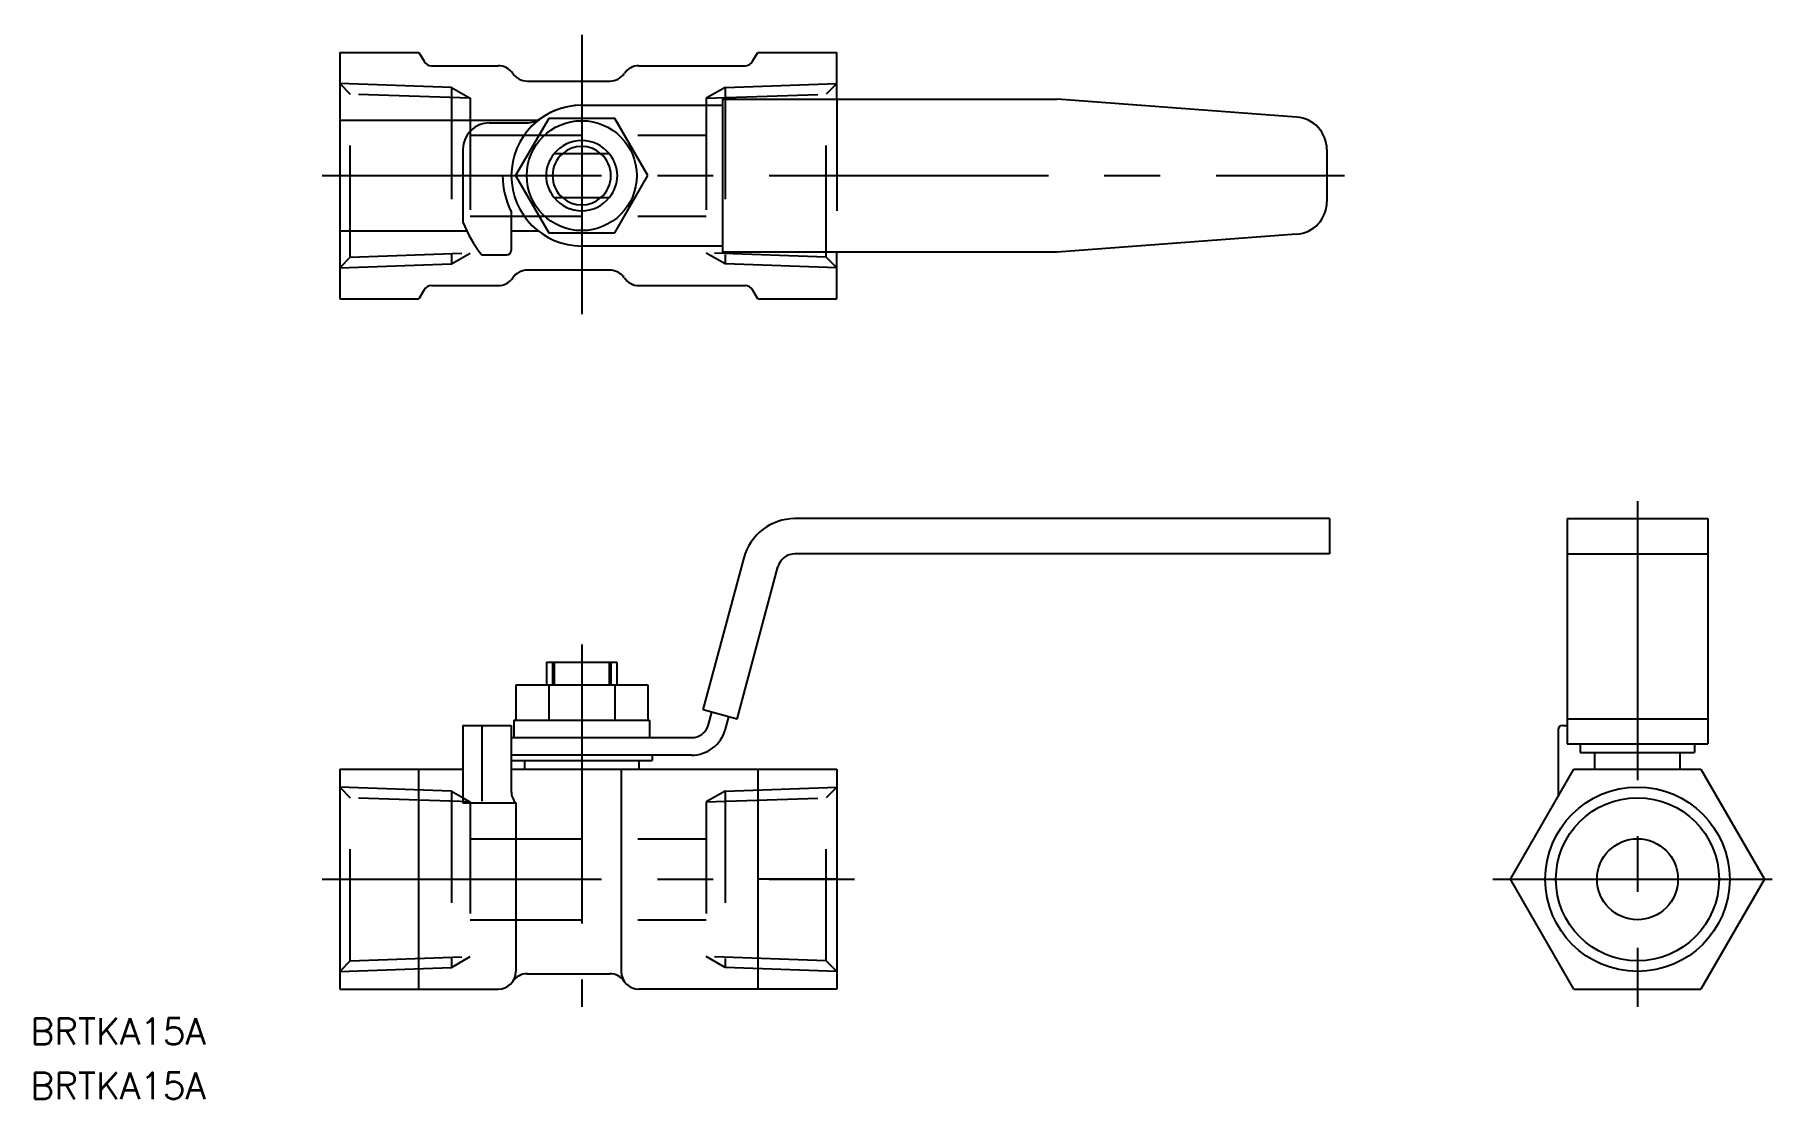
# Model space of a CAD drawing. Extents: x -182 to 16, y -25 to 96.
import ezdxf

# ---------------------------------------------------------------- set-up
doc = ezdxf.new("R2010")
doc.units = 0
doc.linetypes.add('CENTER', pattern=[50.8, 31.75, -6.35, 6.35, -6.35])
doc.linetypes.add('DASHED', pattern=[19.05, 12.7, -6.35])
doc.layers.get('0').update_dxf_attribs({"linetype": 'CONTINUOUS'})
doc.layers.add('CENTER', color=1, linetype='CENTER')
doc.styles.get("Standard").update_dxf_attribs({"font": 'txt.shx', "height": 3, "bigfont": 'bigfont.shx'})

msp = doc.modelspace()

# ---------------------------------------------------------------- linework, layer by layer
at = {"color": 7, "linetype": 'CONTINUOUS'}
for p, q in [((-147.5, 94), (-147.5, 66)), ((-147.5, 94), (-138.5, 94)), ((-138.5, 94), (-137.92, 93)), ((-100.58, 93), (-100, 94)), ((-100, 94), (-91, 94)), ((-91, 88.7), (-91, 94)), ((-137.06, 92.5), (-129.5, 92.5)), ((-113.5, 92.5), (-101.44, 92.5)), ((-126.19, 90.75), (-116.81, 90.75)), ((-120, 88), (-104, 88)), ((-104, 88.7), (-65.97, 88.7)), ((-104, 88.7), (-104, 71.3)), ((-38.74, 86.66), (-65.95, 88.7)), ((-147.5, 86.3), (-124.92, 86.3)), ((-130.5, 86), (-126.32, 86)), ((-123.75, 86.5), (-127.51, 80)), ((-116.25, 86.5), (-123.75, 86.5)), ((-112.49, 80), (-116.25, 86.5)), ((-133.5, 83), (-133.5, 80)), ((-123.12, 82.5), (-116.88, 82.5)), ((-35.3, 82.96), (-35.3, 80)), ((-133.5, 80), (-133.5, 74.71)), ((-133.5, 80), (-128, 80)), ((-127.51, 80), (-123.75, 73.5)), ((-116.25, 73.5), (-112.49, 80)), ((-35.3, 80), (-35.3, 77.03)), ((-123.12, 77.5), (-116.88, 77.5)), ((-128, 75.88), (-128, 71.5)), ((-133.06, 73.69), (-147.5, 73.69)), ((-124.92, 73.69), (-128, 73.69)), ((-123.75, 73.5), (-116.25, 73.5)), ((-104, 72), (-120, 72)), ((-38.74, 73.34), (-65.95, 71.3)), ((-131.37, 71), (-128.5, 71)), ((-65.97, 71.3), (-104, 71.3)), ((-91, 66), (-91, 71.3)), ((-116.81, 69.25), (-126.19, 69.25)), ((-147.5, 66), (-138.5, 66)), ((-137.92, 67), (-138.5, 66)), ((-137.06, 67.5), (-129.5, 67.5)), ((-113.5, 67.5), (-101.44, 67.5)), ((-100, 66), (-100.58, 67)), ((-100, 66), (-91, 66)), ((-35, 41), (-95.76, 41)), ((-35, 41), (-35, 37)), ((-8, 41), (-8, 15.4)), ((-8, 41), (8, 41)), ((8, 41), (8, 15.4)), ((-106.19, 19.26), (-101.55, 36.55)), ((-35, 37), (-95.76, 37)), ((-8, 37), (8, 37)), ((-102.33, 18.22), (-97.69, 35.52)), ((-124, 24.7), (-116, 24.7)), ((-124, 24.7), (-124, 22.1)), ((-123.12, 24.7), (-123.12, 22.1)), ((-116.88, 24.7), (-116.88, 22.1)), ((-116, 24.7), (-116, 22.1)), ((-127.5, 22.1), (-112.5, 22.1)), ((-127.5, 22.1), (-127.5, 18.1)), ((-123.75, 22.1), (-123.75, 18.1)), ((-116.25, 22.1), (-116.25, 18.1)), ((-112.5, 22.1), (-112.5, 18.1)), ((-127.7, 18.1), (-127.7, 16.1)), ((-127.7, 18.1), (-112.3, 18.1)), ((-112.3, 18.1), (-112.3, 16.1)), ((-102.33, 18.22), (-106.19, 19.26)), ((-105.6, 17.58), (-105.22, 19)), ((-103.67, 17.06), (-103.29, 18.48)), ((8, 18.22), (-8, 18.22)), ((-133.5, 17.5), (-128, 17.5)), ((-133.5, 17.5), (-133.5, 8.67)), ((-131.37, 17.5), (-131.37, 8.87)), ((-128, 17.5), (-128, 10)), ((-128, 16.1), (-107.53, 16.1)), ((-9, 17), (-9, 9.41)), ((-8.5, 17.5), (-8, 17.5)), ((-107.53, 14.1), (-128, 14.1)), ((-112, 14.1), (-112, 13.5)), ((-8, 15.4), (8, 15.4)), ((-6.5, 15.4), (-6.5, 14.4)), ((-6.5, 14.4), (6.5, 14.4)), ((-4.84, 12.5), (-4.84, 14.4)), ((4.84, 12.5), (4.84, 14.4)), ((6.5, 15.4), (6.5, 14.4)), ((-147.5, 12.5), (-147.5, -12.5)), ((-147.5, 12.5), (-133.5, 12.5)), ((-138.5, -12.5), (-138.5, 12.5)), ((-128, 13.5), (-112, 13.5)), ((-128, 12.5), (-113.5, 12.5)), ((-126.5, 13.5), (-126.5, 12.5)), ((-115.5, 12.5), (-115.5, -10.5)), ((-113.5, 13.5), (-113.5, 12.5)), ((-113.5, 12.5), (-91, 12.5)), ((-100, 12.5), (-100, -12.5)), ((-91, 12.5), (-91, -12.5)), ((-14.43, 0), (-7.22, 12.5)), ((-7.22, 12.5), (7.22, 12.5)), ((7.22, 12.5), (14.43, 0)), ((-133.5, 8.67), (-127.5, 8.67)), ((-127.5, 8.67), (-127.5, -10.5)), ((-147.5, 0), (-138.5, 0)), ((-91, 0), (-100, 0)), ((-7.22, -12.5), (-14.43, 0)), ((14.43, 0), (7.22, -12.5)), ((-126.19, -10.75), (-116.81, -10.75)), ((-147.5, -12.5), (-129.5, -12.5)), ((-91, -12.5), (-113.5, -12.5)), ((-7.22, -12.5), (7.22, -12.5))]:
    msp.add_line(p, q, dxfattribs=at)
at = {"color": 3, "linetype": 'DASHED'}
for p, q in [((-134.8, 90.03), (-147.5, 90.48)), ((-147.5, 90.48), (-146.3, 89.27)), ((-134.8, 90.03), (-134.8, 69.97)), ((-134.8, 90.03), (-132.66, 88.8)), ((-103.7, 90.03), (-105.84, 88.8)), ((-103.7, 90.03), (-91, 90.48)), ((-103.7, 90.03), (-103.7, 69.97)), ((-91, 90.48), (-92.2, 89.27)), ((-146.3, 70.73), (-146.3, 89.27)), ((-132.66, 88.8), (-146.3, 89.27)), ((-132.66, 88.8), (-132.66, 71.2)), ((-105.84, 88.8), (-92.2, 89.27)), ((-105.84, 88.8), (-105.84, 71.2)), ((-92.2, 70.73), (-92.2, 89.27)), ((-91, 88.7), (-91, 71.3)), ((-132.66, 84.6), (-105.84, 84.6)), ((-132.66, 75.4), (-105.84, 75.4)), ((-146.3, 70.73), (-147.5, 69.52)), ((-147.5, 69.52), (-134.8, 69.97)), ((-146.3, 70.73), (-132.66, 71.2)), ((-134.8, 69.97), (-132.66, 71.2)), ((-92.2, 70.73), (-105.84, 71.2)), ((-103.7, 69.97), (-105.84, 71.2)), ((-91, 69.52), (-103.7, 69.97)), ((-92.2, 70.73), (-91, 69.52)), ((-134.8, 10.03), (-147.5, 10.48)), ((-147.5, 10.48), (-146.3, 9.27)), ((-134.8, 10.03), (-134.8, -10.03)), ((-134.8, 10.03), (-132.66, 8.8)), ((-103.7, 10.03), (-105.84, 8.8)), ((-103.7, 10.03), (-91, 10.48)), ((-103.7, 10.03), (-103.7, -10.03)), ((-91, 10.48), (-92.2, 9.27)), ((-132.66, 8.8), (-146.3, 9.27)), ((-146.3, -9.27), (-146.3, 9.27)), ((-132.66, 8.8), (-132.66, -8.8)), ((-105.84, 8.8), (-92.2, 9.27)), ((-105.84, 8.8), (-105.84, -8.8)), ((-92.2, -9.27), (-92.2, 9.27)), ((-132.66, 4.6), (-105.84, 4.6)), ((-132.66, -4.6), (-105.84, -4.6)), ((-146.3, -9.27), (-147.5, -10.48)), ((-146.3, -9.27), (-132.66, -8.8)), ((-134.8, -10.03), (-132.66, -8.8)), ((-92.2, -9.27), (-105.84, -8.8)), ((-103.7, -10.03), (-105.84, -8.8)), ((-92.2, -9.27), (-91, -10.48)), ((-147.5, -10.48), (-134.8, -10.03)), ((-91, -10.48), (-103.7, -10.03))]:
    msp.add_line(p, q, dxfattribs=at)
at = {"color": 3, "linetype": 'CONTINUOUS'}
for p, q in [((-123.32, 24.7), (-123.32, 22.1)), ((-116.68, 24.7), (-116.68, 22.1))]:
    msp.add_line(p, q, dxfattribs=at)
at = {"color": 7, "linetype": 'CONTINUOUS'}
for centre, radius in [((-120, 80), 6.25), ((0, 0), 9.27), ((0, 0), 4.6)]:
    msp.add_circle(centre, radius, dxfattribs=at)
at = {"color": 3, "linetype": 'CONTINUOUS'}
msp.add_circle((0, 0), 10.48, dxfattribs=at)
at = {"color": 7, "linetype": 'CONTINUOUS'}
for centre, radius, start, end in [((-137.06, 93.5), 1, 210.0001, 270.0002), ((-129.5, 90.5), 2, 34.1555, 90), ((-126.19, 92.75), 2, 214.2289, 270.0001), ((-116.81, 92.75), 2, 270, 325.7711), ((-113.5, 90.5), 2, 90, 145.7713), ((-101.44, 93.5), 1, 269.9997, 329.9998), ((-120, 80), 8, 90, 180), ((-120, 80), 8, 90, 125.0968), ((-130.5, 83), 3, 90, 180), ((-126.32, 89), 3, 270, 305.0968), ((-39, 82.96), 3.7, 360, 86), ((-120, 80), 4, 38.6822, 141.3178), ((-120.22, 80), 3.83, 139.2947, 220.7052), ((-119.78, 80), 3.83, 319.2947, 40.7053), ((-120, 80), 9, 180, 207.2661), ((-120, 80), 8, 180, 270), ((-120, 80), 4, 218.6822, 321.3178), ((-39, 77.03), 3.7, 274, 360), ((-120, 80), 14.5, 201.4034, 218.3665), ((-128.5, 71.5), 0.5, 270, 0), ((-129.5, 69.5), 2, 270, 325.8445), ((-126.19, 67.25), 2, 89.9999, 145.7711), ((-116.81, 67.25), 2, 34.2289, 90), ((-113.5, 69.5), 2, 214.2287, 270), ((-137.06, 66.5), 1, 89.9998, 149.9999), ((-101.44, 66.5), 1, 30, 90), ((-95.76, 35), 6, 89.9999, 165), ((-95.76, 35), 2, 89.9998, 164.9999), ((-107.53, 18.1), 2, 270, 345), ((-107.53, 18.1), 4, 270, 345), ((-8.5, 17), 0.5, 90, 180), ((-126, 10), 2, 180, 221.4096), ((-129.5, -10.5), 2, 270, 0), ((-126.19, -12.75), 2, 89.9999, 145.7711), ((-116.81, -12.75), 2, 34.2289, 90), ((-113.5, -10.5), 2, 180, 270)]:
    msp.add_arc(centre, radius, start, end, dxfattribs=at)
at = {"color": 3, "linetype": 'CONTINUOUS'}
for start, end in [(131.217, 228.783), (48.783, 131.217), (0, 48.783), (311.217, 0), (228.783, 311.217)]:
    msp.add_arc((-120, 80), 3.32, start, end, dxfattribs=at)
at = {"layer": 'CENTER', "color": 1, "linetype": 'CENTER'}
for p, q in [((-120, 96), (-120, 64)), ((-149.5, 80), (-33.3, 80)), ((0, 43), (0, -14.5)), ((-120, 26.7), (-120, -14.5)), ((-149.5, 0), (-89, 0)), ((-16.43, 0), (16.43, 0))]:
    msp.add_line(p, q, dxfattribs=at)

# ---------------------------------------------------------------- texts
at = {"color": 7, "linetype": 'CONTINUOUS'}
for p in [(-182.66, -18.8), (-182.66, -24.99)]:
    msp.add_text('BRTKA15A', height=3, dxfattribs=at).set_placement(p)

doc.saveas('drawing.dxf')
